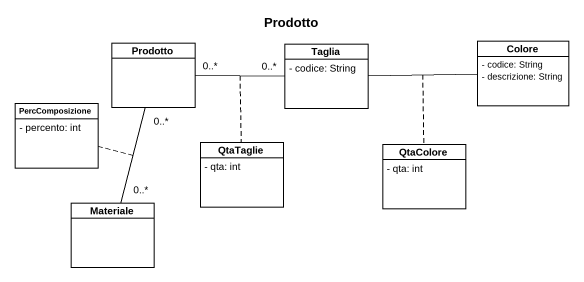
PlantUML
@startuml
title Prodotto
hide circle
hide empty members
skinparam classAttributeIconSize 0
class Prodotto
class Taglia {
  - codice: String
}
class Colore {
  - codice: String
  - descrizione: String
}
class PercComposizione {
  - percento: int
}
class QtaTaglie {
  - qta: int
}
class QtaColore {
  - qta: int
}
class Materiale
Prodotto "0..*" -right- "0..*" Taglia
(Prodotto, Taglia) .. QtaTaglie
Prodotto "0..*" -- "0..*" Materiale
(Prodotto, Materiale) .. PercComposizione
Taglia -right- Colore
(Taglia, Colore) .. QtaColore
@enduml
